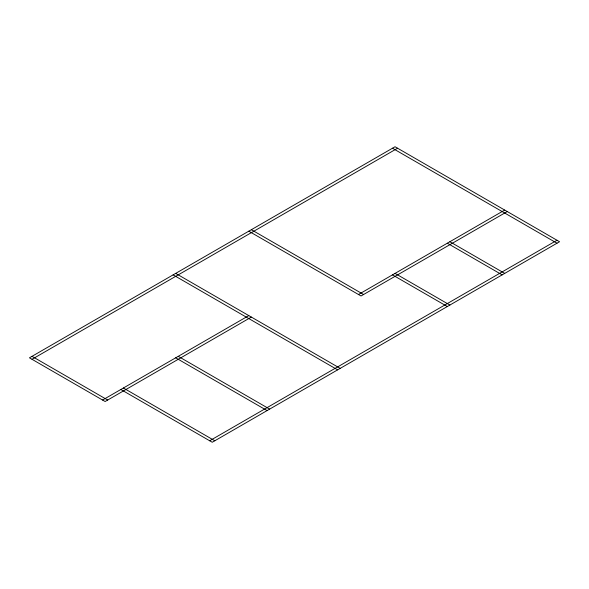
<?xml version="1.0" encoding="UTF-8"?>
<svg xmlns="http://www.w3.org/2000/svg" width="589" height="589" viewBox="0 0 589 589"><rect width="100%" height="100%" fill="white"/><g stroke="black" fill="none" stroke-linecap="round" stroke-linejoin="round"><path stroke-width="0.88" d="M32.012 359.297L397.597 148.229M102.567 400.034L248.801 315.608M251.363 317.081L105.129 401.514L29.45 357.817L395.035 146.749L559.55 241.733L212.246 442.251L120.848 389.484M358.48 294.5L504.714 210.074M507.269 211.547L361.035 295.98L248.801 231.182M209.684 440.771L556.988 240.253M392.48 148.229L556.988 243.213M449.871 241.733L504.714 273.392M447.316 243.213L502.152 274.872M395.035 273.392L449.871 305.05M392.48 274.872L447.316 306.53M251.363 229.703L363.597 294.5M175.684 273.392L340.199 368.375M173.122 274.872L337.637 369.855M178.246 356.345L269.637 409.112M175.684 357.817L267.082 410.585M123.403 388.004L214.801 440.771M32.012 356.345L107.684 400.034"/></g></svg>
